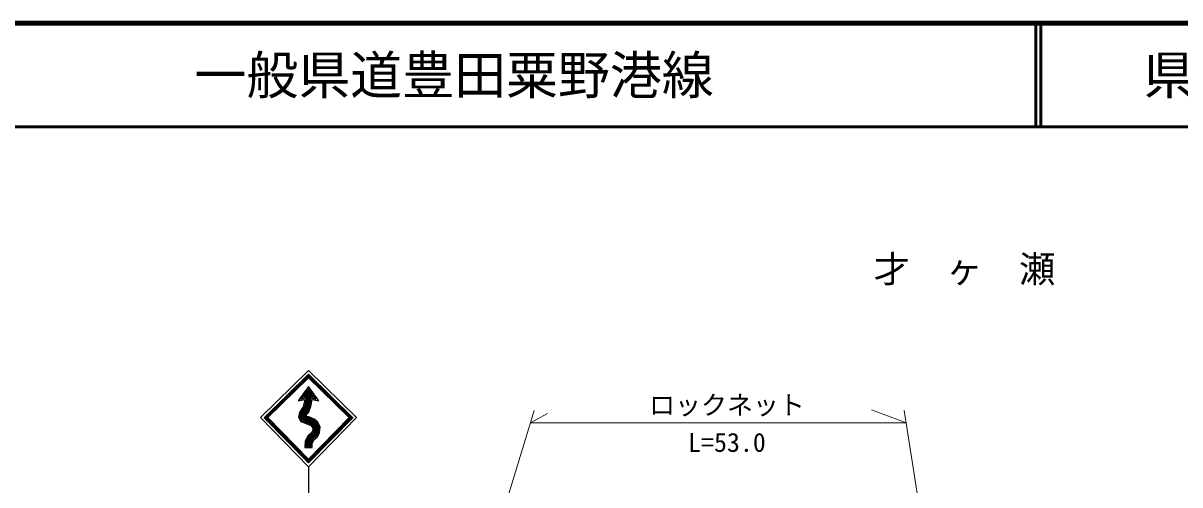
# Model space of a CAD drawing. Units: millimetres, scale not verified. Extents: x 40000 to 680000, y 20000 to 380000.
# Drawn here: x 200232 to 311628, y 335537 to 380000 of the extents above; entities that cross this region are included whole.
import ezdxf
from ezdxf.enums import TextEntityAlignment as Align

# ---------------------------------------------------------------- set-up
doc = ezdxf.new("R2010")
doc.units = ezdxf.units.MM
doc.header["$LTSCALE"] = 1000
doc.layers.add('M-BMK-HTXT', color=7, linetype='Continuous')
doc.layers.add('M-TTL-TXT', color=7, linetype='Continuous')
for name, color, linetype, lineweight in [('M-STR-HTXT', 7, 'Continuous', 13), ('M-STR-STRC', 7, 'Continuous', 25), ('M-TTL', 2, 'Continuous', 140), ('M-TTL-LINE', 7, 'Continuous', 50)]:
    doc.layers.add(name, color=color, linetype=linetype, lineweight=lineweight)
doc.styles.add('ＭＳ ゴシック', font='')
doc.styles.get('ＭＳ ゴシック').set_extended_font_data('MS Gothic')

msp = doc.modelspace()

# ---------------------------------------------------------------- hatches: boundary and pattern name
at = {"layer": 'M-STR-STRC'}
h = msp.add_hatch(dxfattribs=at)
h.set_pattern_fill('USER', color=256, style=0, pattern_type=2)
h.set_pattern_definition([(89.4106, (223437, 342006), (-199.9894, 2.0572), []), (89.4106, (223437, 351728), (-199.9894, 2.0572), [])])
h.paths.add_polyline_path([(223437, 342006), (227712, 346194), (231985, 342006), (227712, 337646), (223437, 342006), (223798, 342010), (227712, 345844), (231624, 342010), (227712, 338003), (223798, 342010)])

# ---------------------------------------------------------------- linework, layer by layer
at = {"layer": 'M-STR-HTXT'}
for p, q in [((237749, 304333), (249458, 342704)), ((249093, 341507), (250740, 342394)), ((285263, 341507), (281931, 342776)), ((289915, 311985), (285074, 342704)), ((249093, 341507), (285263, 341507))]:
    msp.add_line(p, q, dxfattribs=at)
at = {"layer": 'M-STR-STRC'}
msp.add_line((227712, 337289), (227712, 333231), dxfattribs=at)
for points in [[(223084, 342010), (227712, 346544), (232339, 342010), (227712, 337289)], [(223437, 342006), (227712, 346194), (231985, 342006), (227712, 337646)], [(223798, 342010), (227712, 345844), (231624, 342010), (227712, 338003)], [(227712, 343970), (228433, 343803), (227712, 344813), (226991, 343803)], [(227712, 344080), (228182, 343972), (227712, 344629), (227243, 343972)], [(227712, 344150), (228021, 344079), (227712, 344511), (227403, 344079)], [(227712, 344232), (227833, 344204), (227712, 344373), (227592, 344204)], [(227712, 344263), (227762, 344252), (227712, 344321), (227663, 344252)]]:
    msp.add_lwpolyline(points, close=True, dxfattribs=at)
for points in [[(228062, 343767), (228712, 343617), (227712, 345017), (226712, 343617), (227362, 343767)], [(227362, 343767), (227207, 343065), (226838, 342509), (226735, 342062), (226974, 341651), (227935, 341239), (228148, 340964), (228076, 340654), (227642, 340270), (227381, 339740), (227362, 339120), (228062, 339124), (228062, 339524), (228247, 339905), (228533, 340140), (228786, 340536), (228831, 341114), (228580, 341620), (228246, 341873), (227751, 342077), (227554, 342121), (227504, 342226), (227559, 342363), (227723, 342503), (227926, 343097), (228062, 343767)], [(227516, 343925), (227315, 343019), (226946, 342463), (226858, 342081), (227055, 341742), (228008, 341334), (228274, 340992), (228180, 340591), (227736, 340199), (227496, 339711), (227482, 339237), (227946, 339239), (227946, 339550), (228153, 339978), (228445, 340218), (228673, 340574), (228713, 341091), (228488, 341544), (228188, 341772), (227674, 341983), (227445, 342067), (227414, 342224), (227449, 342399), (227613, 342542), (227814, 343128), (227973, 343910)], [(227630, 343951), (227415, 342977), (227045, 342420), (226971, 342098), (227129, 341826), (228075, 341421), (228389, 341017), (228276, 340534), (227822, 340133), (227602, 339685), (227591, 339343), (227840, 339345), (227840, 339574), (228068, 340045), (228365, 340289), (228569, 340609), (228605, 341070), (228404, 341474), (228135, 341679), (227604, 341897), (227363, 342017), (227302, 342213), (227345, 342408), (227513, 342577), (227711, 343156), (227869, 343934)], [(227727, 343967), (227500, 342941), (227130, 342384), (227068, 342112), (227192, 341897), (228132, 341495), (228487, 341038), (228358, 340485), (227896, 340077), (227692, 339662), (227685, 339435), (227749, 339435), (227749, 339595), (227995, 340103), (228296, 340350), (228480, 340638), (228512, 341052), (228332, 341415), (228089, 341599), (227544, 341824), (227272, 341944), (227197, 342168), (227244, 342386), (227427, 342608), (227623, 343180), (227781, 343954)]]:
    msp.add_lwpolyline(points, dxfattribs=at)
at = {"layer": 'M-TTL'}
msp.add_line((680000, 380000), (40000, 380000), dxfattribs=at)
at = {"layer": 'M-TTL-LINE'}
for p, q in [((297750, 380000), (297750, 370000)), ((298250, 380000), (298250, 370000)), ((40000, 370000), (680000, 370000))]:
    msp.add_line(p, q, dxfattribs=at)

# ---------------------------------------------------------------- texts
at = {"layer": 'M-BMK-HTXT', "style": 'ＭＳ ゴシック'}
msp.add_text('才\u3000ヶ\u3000瀬', height=2566, dxfattribs=at).set_placement((290887, 354263), align=Align.BOTTOM_CENTER)
at = {"layer": 'M-STR-HTXT', "style": 'ＭＳ ゴシック'}
for s, p in [('ロックネット', (268011, 341755)), ('L=53.0', (268011, 338162))]:
    msp.add_text(s, height=1833, dxfattribs=at).set_placement(p, align=Align.BOTTOM_CENTER)
at = {"layer": 'M-TTL-TXT', "style": 'ＭＳ ゴシック'}
msp.add_text('一般県道豊田粟野港線', height=3666, dxfattribs=at).set_placement((216734, 375000), align=Align.MIDDLE_LEFT)
msp.add_text('県\u3000名', height=3666, dxfattribs=at).set_placement((315625, 375000), align=Align.MIDDLE_CENTER)

doc.saveas('drawing.dxf')
